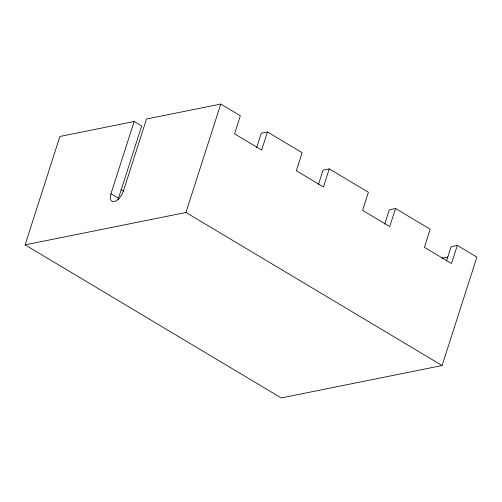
<?xml version="1.0" encoding="UTF-8"?>
<svg xmlns="http://www.w3.org/2000/svg" width="502" height="502" viewBox="0 0 502 502"><rect width="100%" height="100%" fill="white"/><g stroke="black" fill="none" stroke-linecap="round" stroke-linejoin="round"><path stroke-width="0.75" d="M446.485 261.122L451.129 246.664L457.316 245.422L476.9 257.124L442.093 365.538L281.239 397.935L25.1 244.876L59.907 136.462L134.147 121.509L141.683 126.008L118.478 198.284A10.172 5.139 -59.1 0 0 118.052 199.909M457.316 245.422L451.511 263.487L424.391 247.285L430.195 229.213L395.538 208.506L389.734 226.571L362.613 210.369L368.418 192.297L329.243 168.892L323.439 186.957L296.318 170.749L302.122 152.683L267.466 131.976L261.667 150.042L234.547 133.833L240.345 115.767L220.761 104.065L146.521 119.012L123.316 191.293A10.172 5.139 -59.1 0 1 114.23 201.572A10.172 5.139 -59.1 0 1 110.942 193.785L134.147 121.509M25.1 244.876L185.953 212.478L220.761 104.065M256.641 147.676L261.278 133.218L267.466 131.976M318.412 184.592L323.056 170.134L329.243 168.892M384.708 224.206L389.351 209.754L395.538 208.506M441.773 258.185L447.884 256.949M185.953 212.478L442.093 365.538M120.963 189.543L123.611 191.118M110.942 193.785L118.478 198.284"/></g></svg>
